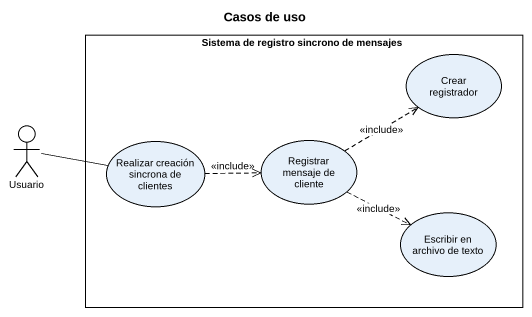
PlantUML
@startuml
title Casos de uso
rectangle "Sistema de registro sincrono de mensajes" as Sistema_de_registro {
  usecase "Crear registrador" as Crear_registrador
  usecase "Realizar creación sincrona de clientes" as Realizar_creación_sincrona
  usecase "Registrar mensaje de cliente" as Registrar_mensaje_de_cliente
  usecase "Escribir en archivo de texto" as Escribir_en_archivo_de_texto
}
actor Usuario
Usuario -right- Realizar_creación_sincrona
Realizar_creación_sincrona .right.> Registrar_mensaje_de_cliente : <<include>>
Registrar_mensaje_de_cliente .right.> Crear_registrador : <<include>>
Registrar_mensaje_de_cliente .right.> Escribir_en_archivo_de_texto : <<include>>
@enduml
